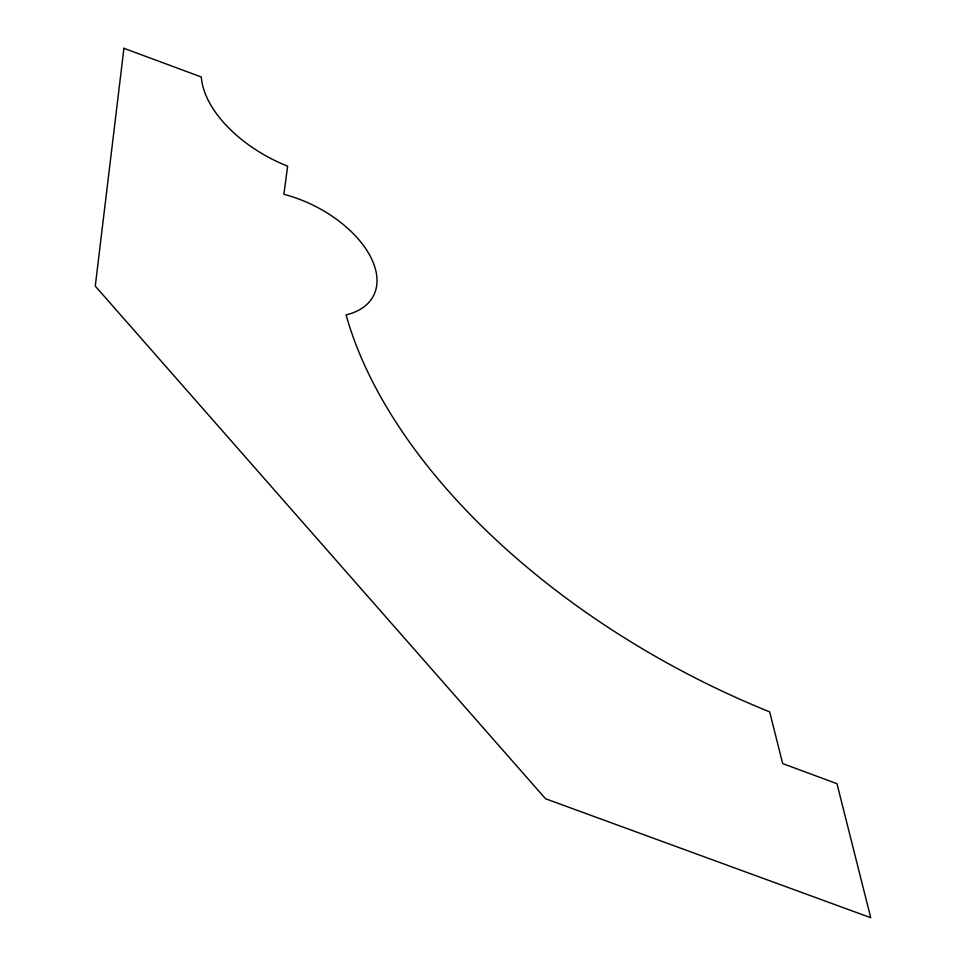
<?xml version="1.0" encoding="UTF-8"?>
<svg xmlns="http://www.w3.org/2000/svg" width="966" height="966" viewBox="0 0 966 966"><rect width="100%" height="100%" fill="white"/><g stroke="black" fill="none" stroke-linecap="round" stroke-linejoin="round"><path stroke-width="1.45" d="M123.926 48.3L95.272 286.105L545.524 798.749L870.728 917.7L836.979 783.704L782.689 763.575L769.66 711.87A538.956 309.905 27 0 1 346.082 314.892A92.41 53.142 27 0 0 370.594 256.847A92.41 53.142 27 0 0 283.895 194.335L287.626 166.188A106.465 61.22 27 0 1 201.29 76.99L123.926 48.3"/></g></svg>
